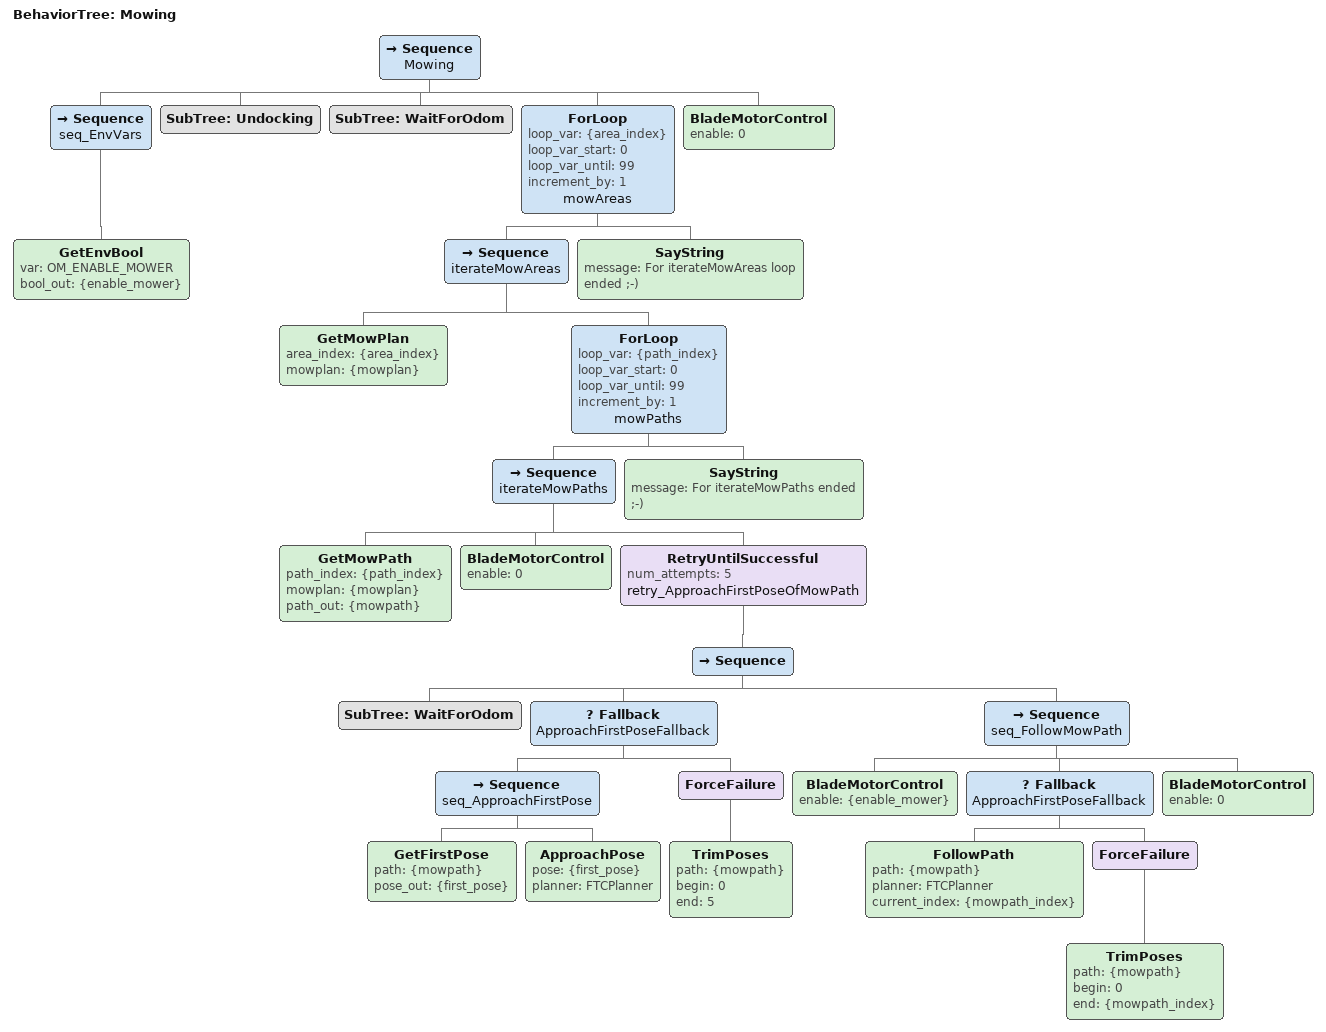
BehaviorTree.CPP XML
<root>
    <BehaviorTree ID="Mowing">
      <Sequence name="Mowing">
        <Sequence name="seq_EnvVars">
          <GetEnvBool var="OM_ENABLE_MOWER" bool_out="{enable_mower}"/> <!-- blackboard variables are only valid within the same subtree, so we need to pull them in here -->
        </Sequence>
        <SubTree ID="Undocking"/> <!-- undocking_vX.X.xml -->
        <SubTree ID="WaitForOdom"/>
        <ForLoop
          loop_var="{area_index}"
          loop_var_start="0"
          loop_var_until="99"
          increment_by="1"
          name="mowAreas"
        >
            <Sequence name="iterateMowAreas">
                <GetMowPlan area_index="{area_index}" mowplan="{mowplan}"/>
                <ForLoop
                  loop_var="{path_index}"
                  loop_var_start="0"
                  loop_var_until="99"
                  increment_by="1"
                  name="mowPaths"
                >
                    <Sequence name="iterateMowPaths">
                      <GetMowPath path_index="{path_index}" mowplan="{mowplan}" path_out="{mowpath}"/>
                      <BladeMotorControl enable="0"/> <!-- Disable Blade Motor before and after Mow -->
                      <RetryUntilSuccessful num_attempts="5" name="retry_ApproachFirstPoseOfMowPath">
                            <Sequence>
                                <SubTree ID="WaitForOdom"/> <!-- Wait for /odom to be valid -->
                                <Fallback name="ApproachFirstPoseFallback">
                                    <Sequence name="seq_ApproachFirstPose">
                                        <GetFirstPose path="{mowpath}" pose_out="{first_pose}"/>
                                        <ApproachPose pose="{first_pose}" planner="FTCPlanner"/>
                                    </Sequence>
                                    <ForceFailure> <!--force next RetryUntilSuccessful attempt, by failing Fallback -->
                                        <TrimPoses path="{mowpath}" begin="0" end="5"/> <!-- we trim 5 poses of the beginning of the mowpath, and reattempt to approach the new first_pose -->
                                    </ForceFailure>
                                </Fallback>
                                <Sequence name="seq_FollowMowPath">
                                        <BladeMotorControl enable="{enable_mower}"/> <!-- Enable Blade Motor for Mow -->
                                        <Fallback name="ApproachFirstPoseFallback">
                                              <FollowPath path="{mowpath}" planner="FTCPlanner" current_index="{mowpath_index}"/> <!-- Mow -->
                                              <ForceFailure> <!--force next RetryUntilSuccessful attempt, by failing Fallback -->
                                                <TrimPoses path="{mowpath}" begin="0" end="{mowpath_index}"/> <!--  Fallback: Trim already completed poses from the current mowpath -->
                                              </ForceFailure>
                                        </Fallback>
                                        <BladeMotorControl enable="0"/> <!-- Disable Blade Motor after Mow (FollowPath was successfull) -->
                                </Sequence>
                            </Sequence>
                       </RetryUntilSuccessful>
                    </Sequence>
                    <SayString message="For iterateMowPaths ended ;-)" />
                </ForLoop>
            </Sequence>
            <SayString message="For iterateMowAreas loop ended ;-)" />
        </ForLoop>
        <BladeMotorControl enable="0"/>
      </Sequence>
    </BehaviorTree>
 </root>
